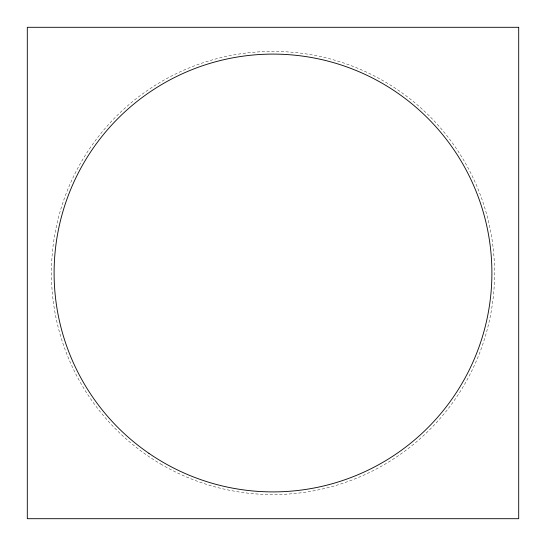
<?xml version="1.0" encoding="UTF-8"?>
<svg xmlns="http://www.w3.org/2000/svg" width="546" height="546" viewBox="0 0 546 546"><rect width="100%" height="100%" fill="white"/><g stroke="black" fill="none" stroke-linecap="round" stroke-linejoin="round"><path stroke-width="0.41" stroke-dasharray="2.73 2.05" d="M160.681 463.998A221.574 221.574 0 0 0 494.567 274.774A221.574 221.574 0 0 0 163.752 80.228A221.574 221.574 0 0 0 160.681 463.998"/><path stroke-width="0.82" d="M518.7 27.3L27.3 27.3L27.3 518.7L518.7 518.7L518.7 27.3M148.874 453.303A218.898 218.898 0 0 0 491.209 290.342A218.898 218.898 0 0 0 178.917 75.355A218.898 218.898 0 0 0 148.874 453.303"/></g></svg>
